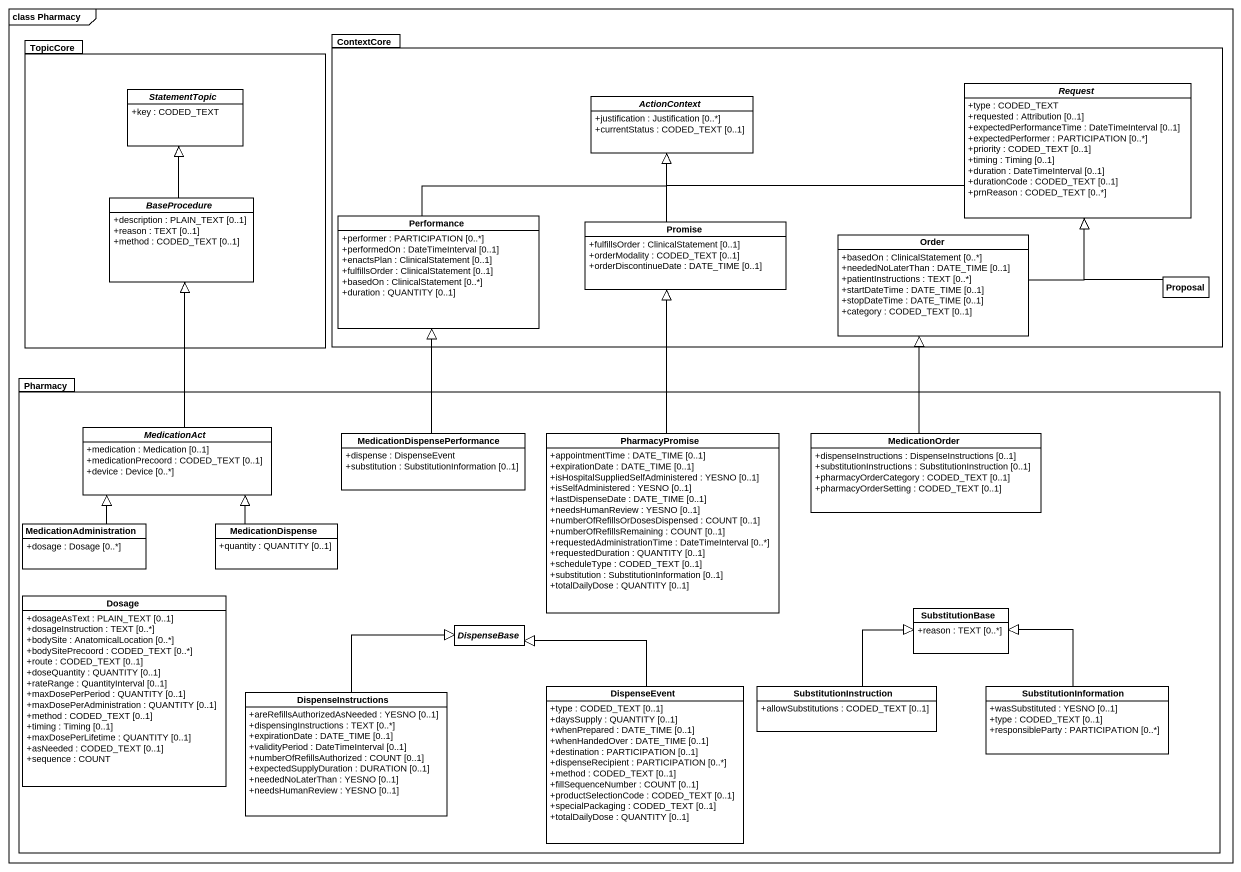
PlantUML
@startuml
mainframe class Pharmacy
hide circle
hide empty members
skinparam classAttributeIconSize 0
package TopicCore {
  abstract class StatementTopic {
    +key : CODED_TEXT
  }
  abstract class BaseProcedure {
    +description : PLAIN_TEXT [0..1]
    +reason : TEXT [0..1]
    +method : CODED_TEXT [0..1]
  }
}
package ContextCore {
  abstract class ActionContext {
    +justification : Justification [0..*]
    +currentStatus : CODED_TEXT [0..1]
  }
  abstract class Request {
    +type : CODED_TEXT
    +requested : Attribution [0..1]
    +expectedPerformanceTime : DateTimeInterval [0..1]
    +expectedPerformer : PARTICIPATION [0..*]
    +priority : CODED_TEXT [0..1]
    +timing : Timing [0..1]
    +duration : DateTimeInterval [0..1]
    +durationCode : CODED_TEXT [0..1]
    +prnReason : CODED_TEXT [0..*]
  }
  class Performance {
    +performer : PARTICIPATION [0..*]
    +performedOn : DateTimeInterval [0..1]
    +enactsPlan : ClinicalStatement [0..1]
    +fulfillsOrder : ClinicalStatement [0..1]
    +basedOn : ClinicalStatement [0..*]
    +duration : QUANTITY [0..1]
  }
  class Promise {
    +fulfillsOrder : ClinicalStatement [0..1]
    +orderModality : CODED_TEXT [0..1]
    +orderDiscontinueDate : DATE_TIME [0..1]
  }
  class Order {
    +basedOn : ClinicalStatement [0..*]
    +neededNoLaterThan : DATE_TIME [0..1]
    +patientInstructions : TEXT [0..*]
    +startDateTime : DATE_TIME [0..1]
    +stopDateTime : DATE_TIME [0..1]
    +category : CODED_TEXT [0..1]
  }
  class Proposal
}
package Pharmacy {
  abstract class MedicationAct {
    +medication : Medication [0..1]
    +medicationPrecoord : CODED_TEXT [0..1]
    +device : Device [0..*]
  }
  class "MedicationDispensePerformance" as MedicationDispensePerformanc {
    +dispense : DispenseEvent
    +substitution : SubstitutionInformation [0..1]
  }
  class PharmacyPromise {
    +appointmentTime : DATE_TIME [0..1]
    +expirationDate : DATE_TIME [0..1]
    +isHospitalSuppliedSelfAdministered : YESNO [0..1]
    +isSelfAdministered : YESNO [0..1]
    +lastDispenseDate : DATE_TIME [0..1]
    +needsHumanReview : YESNO [0..1]
    +numberOfRefillsOrDosesDispensed : COUNT [0..1]
    +numberOfRefillsRemaining : COUNT [0..1]
    +requestedAdministrationTime : DateTimeInterval [0..*]
    +requestedDuration : QUANTITY [0..1]
    +scheduleType : CODED_TEXT [0..1]
    +substitution : SubstitutionInformation [0..1]
    +totalDailyDose : QUANTITY [0..1]
  }
  class MedicationOrder {
    +dispenseInstructions : DispenseInstructions [0..1]
    +substitutionInstructions : SubstitutionInstruction [0..1]
    +pharmacyOrderCategory : CODED_TEXT [0..1]
    +pharmacyOrderSetting : CODED_TEXT [0..1]
  }
  class MedicationAdministration {
    +dosage : Dosage [0..*]
  }
  class MedicationDispense {
    +quantity : QUANTITY [0..1]
  }
  class Dosage {
    +dosageAsText : PLAIN_TEXT [0..1]
    +dosageInstruction : TEXT [0..*]
    +bodySite : AnatomicalLocation [0..*]
    +bodySitePrecoord : CODED_TEXT [0..*]
    +route : CODED_TEXT [0..1]
    +doseQuantity : QUANTITY [0..1]
    +rateRange : QuantityInterval [0..1]
    +maxDosePerPeriod : QUANTITY [0..1]
    +maxDosePerAdministration : QUANTITY [0..1]
    +method : CODED_TEXT [0..1]
    +timing : Timing [0..1]
    +maxDosePerLifetime : QUANTITY [0..1]
    +asNeeded : CODED_TEXT [0..1]
    +sequence : COUNT
  }
  class SubstitutionBase {
    +reason : TEXT [0..*]
  }
  abstract class DispenseBase
  class DispenseEvent {
    +type : CODED_TEXT [0..1]
    +daysSupply : QUANTITY [0..1]
    +whenPrepared : DATE_TIME [0..1]
    +whenHandedOver : DATE_TIME [0..1]
    +destination : PARTICIPATION [0..1]
    +dispenseRecipient : PARTICIPATION [0..*]
    +method : CODED_TEXT [0..1]
    +fillSequenceNumber : COUNT [0..1]
    +productSelectionCode : CODED_TEXT [0..1]
    +specialPackaging : CODED_TEXT [0..1]
    +totalDailyDose : QUANTITY [0..1]
  }
  class SubstitutionInstruction {
    +allowSubstitutions : CODED_TEXT [0..1]
  }
  class SubstitutionInformation {
    +wasSubstituted : YESNO [0..1]
    +type : CODED_TEXT [0..1]
    +responsibleParty : PARTICIPATION [0..*]
  }
  class DispenseInstructions {
    +areRefillsAuthorizedAsNeeded : YESNO [0..1]
    +dispensingInstructions : TEXT [0..*]
    +expirationDate : DATE_TIME [0..1]
    +validityPeriod : DateTimeInterval [0..1]
    +numberOfRefillsAuthorized : COUNT [0..1]
    +expectedSupplyDuration : DURATION [0..1]
    +neededNoLaterThan : YESNO [0..1]
    +needsHumanReview : YESNO [0..1]
  }
}
Request -left-|> ActionContext
BaseProcedure -up-|> StatementTopic
Performance -up-|> ActionContext
Promise -up-|> ActionContext
Order -up-|> Request
Proposal -up-|> Request
MedicationAct -up-|> BaseProcedure
MedicationDispensePerformanc -up-|> Performance
PharmacyPromise -up-|> Promise
MedicationOrder -up-|> Order
MedicationAdministration -up-|> MedicationAct
MedicationDispense -up-|> MedicationAct
DispenseEvent -up-|> DispenseBase
SubstitutionInstruction -up-|> SubstitutionBase
SubstitutionInformation -up-|> SubstitutionBase
DispenseInstructions -up-|> DispenseBase
@enduml
